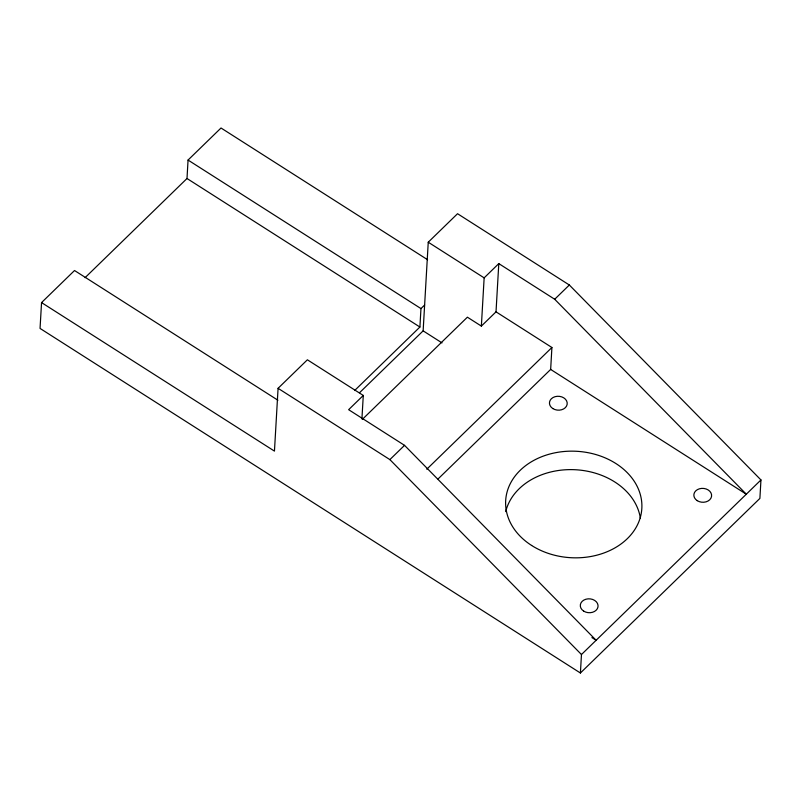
<?xml version="1.0" encoding="UTF-8"?>
<svg xmlns="http://www.w3.org/2000/svg" width="801" height="801" viewBox="0 0 801 801"><rect width="100%" height="100%" fill="white"/><g stroke="black" fill="none" stroke-linecap="round" stroke-linejoin="round"><path stroke-width="1.2" d="M277.917 400.22L74.523 270.518L41.552 302.588L40.05 328.42L580.405 673L759.889 498.412L760.95 479.949L569.341 285.006L457.541 213.717L428.245 242.212L423.138 330.853L359.569 392.69M85.086 277.667L187.003 178.503L188.055 160.06L221.016 128L427.574 259.714M361.922 418.933L363.284 395.444L307.384 359.799L278.077 388.315L274.453 451.113L41.552 302.588M354.633 390.528L419.904 327.028L420.966 308.585L424.63 305.021M362.523 419.203L467.394 317.186L481.361 326.097L484.144 277.867L498.793 263.609L554.692 299.254L746.302 494.207L760.95 479.949M481.361 326.097L496.019 311.839L498.793 263.609M438.027 478.988L550.657 369.431L551.909 347.494L496.019 311.839M580.405 673L581.466 654.537L746.302 494.207L550.657 369.431M363.284 395.444L348.635 409.691L404.535 445.346L596.124 640.269L591.919 637.586M278.077 388.315L389.877 459.604L404.535 445.346M554.692 299.254L569.341 285.006M426.783 469.216L551.909 347.494M428.245 242.212L484.144 277.867M188.055 160.06L420.966 308.585M187.003 178.503L419.904 327.028M423.138 330.853L442.002 342.888M389.877 459.604L581.466 654.537M505.721 511.599A68.195 53.287 3.3 0 1 574.978 469.716A68.195 53.287 3.3 0 1 640.359 518.147M531.634 545.471A68.195 53.287 3.3 0 0 641.211 513.601A68.195 53.287 3.3 0 0 548.425 454.427A68.195 53.287 3.3 0 0 531.634 545.471M583.689 611.113A8.891 6.949 3.3 0 0 597.977 606.958A8.891 6.949 3.3 0 0 585.881 599.238A8.891 6.949 3.3 0 0 583.689 611.113M697.24 500.665A8.891 6.949 3.3 0 0 711.528 496.51A8.891 6.949 3.3 0 0 699.433 488.79A8.891 6.949 3.3 0 0 697.24 500.665M552.84 408.57A8.891 6.949 3.3 0 0 567.128 404.415A8.891 6.949 3.3 0 0 555.023 396.695A8.891 6.949 3.3 0 0 552.84 408.57"/></g></svg>
